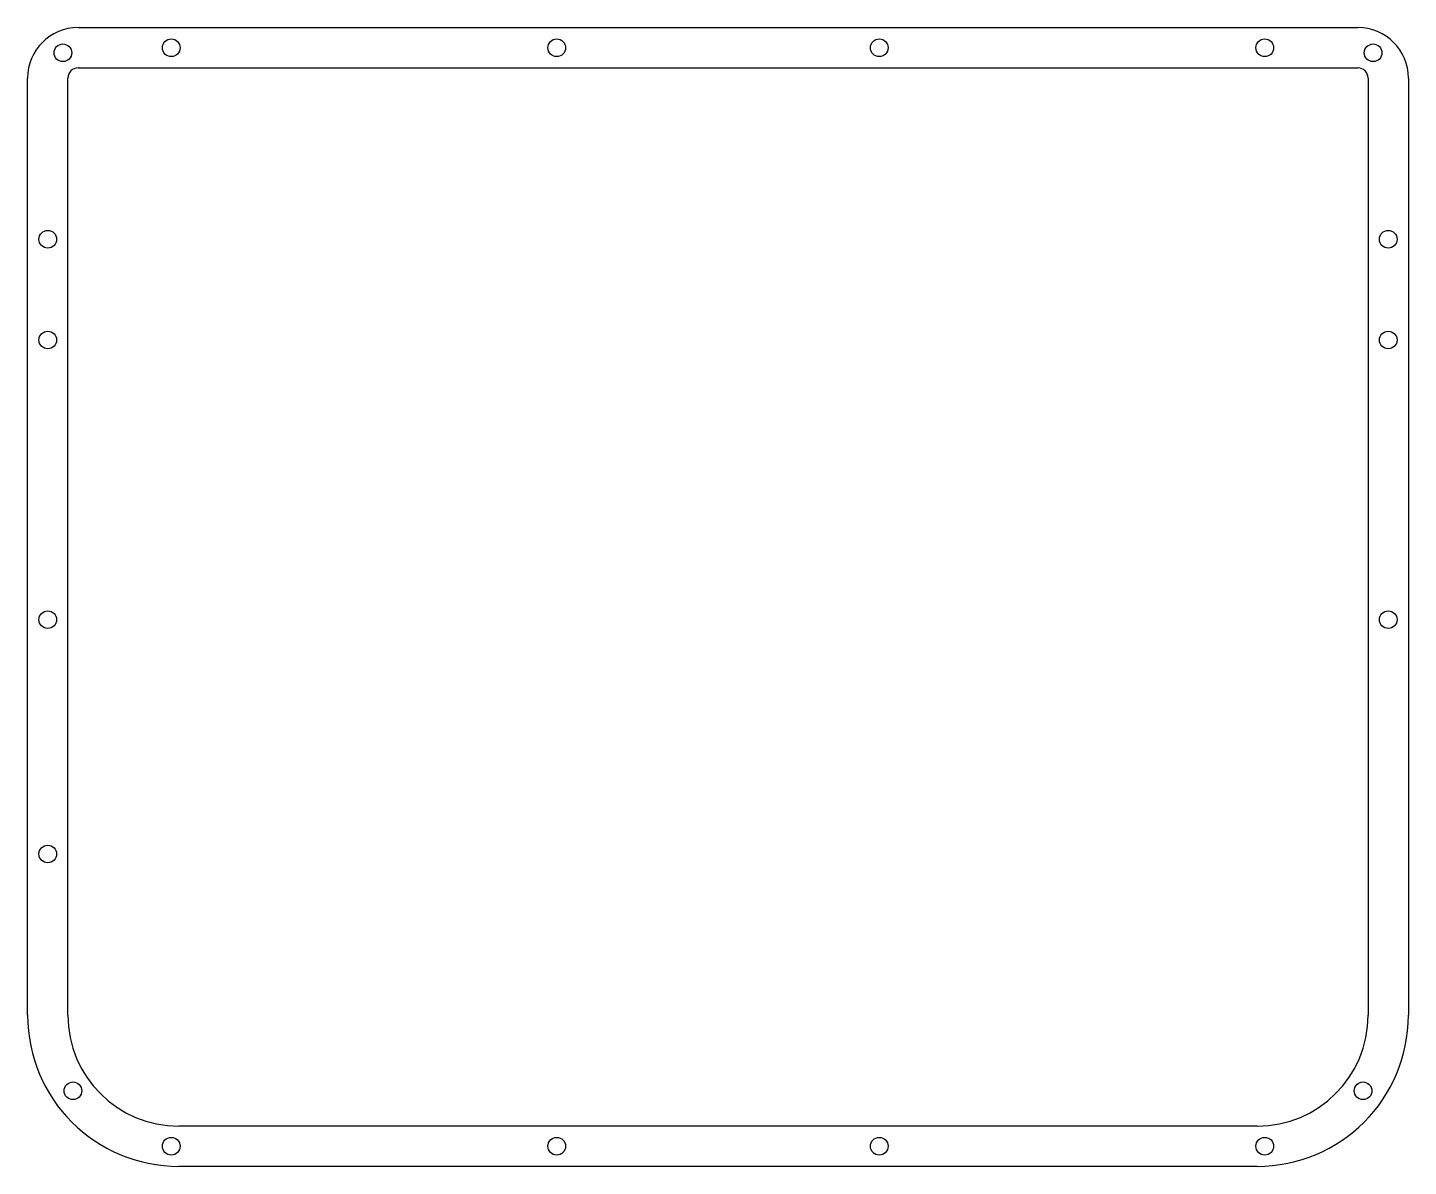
# Model space of a CAD drawing. Header units: millimetres. Extents: x -137 to 137, y -96 to 130.
import ezdxf

# ---------------------------------------------------------------- set-up
doc = ezdxf.new("R2010")
doc.units = ezdxf.units.MM
doc.layers.get('0').update_dxf_attribs({"linetype": 'CONTINUOUS'})

msp = doc.modelspace()

# ---------------------------------------------------------------- linework, layer by layer
for p, q in [((-127, 130), (127, 130)), ((-127, 122), (127, 122)), ((-137, -66), (-137, 120)), ((-129, -66), (-129, 120)), ((129, 120), (129, -66)), ((137, 120), (137, -66)), ((107, -88), (-107, -88)), ((107, -96), (-107, -96))]:
    msp.add_line(p, q)
for centre in [(-130, 125), (-108.5, 126), (-32, 126), (32, 126), (108.5, 126), (130, 125), (-133, 88), (133, 88), (-133, 68), (133, 68), (-133, 12.5), (133, 12.5), (-133, -34), (-128, -81), (128, -81), (-108.5, -92), (-32, -92), (32, -92), (108.5, -92)]:
    msp.add_circle(centre, 1.75)
for centre, radius, start, end in [((-127, 120), 10, 90, 180), ((127, 120), 10, 0, 90), ((-127, 120), 2, 90, 180), ((127, 120), 2, 0, 90), ((-107, -66), 30, 180, 270), ((-107, -66), 22, 180, 270), ((107, -66), 30, -90, 0), ((107, -66), 22, -90, 0)]:
    msp.add_arc(centre, radius, start, end)

doc.saveas('drawing.dxf')
